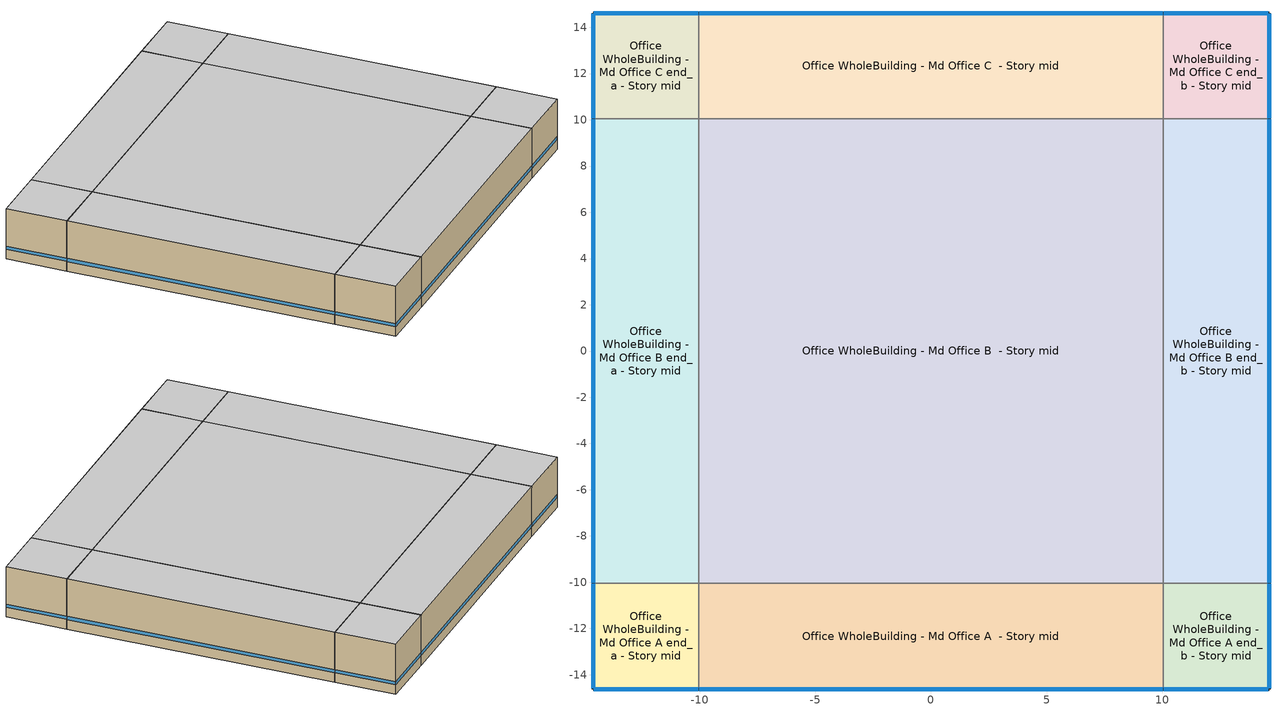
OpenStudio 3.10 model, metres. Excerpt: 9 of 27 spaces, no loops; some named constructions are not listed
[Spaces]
Office WholeBuilding - Md Office A end_a - Story mid
 floor adiabatic (Typical Interior Floor): -14.62,-14.62 -14.62,-10.05 -10.05,-10.05 -10.05,-14.62 z7.92
 wall outside (Office WholeBuilding - Md Office A end_a - Story mid Wall 1 c tbd): -14.62,-10.05 -14.62,-14.62 z7.92:11.89
 wall outside (Office WholeBuilding - Md Office A end_a - Story mid Wall 3 c tbd): -14.62,-14.62 -10.05,-14.62 z7.92:11.89
 wall to Office WholeBuilding - Md Office B end_a - Story mid: -10.05,-10.05 -14.62,-10.05 z7.92:11.89
 wall to Office WholeBuilding - Md Office A  - Story mid: -10.05,-14.62 -10.05,-10.05 z7.92:11.89
 window (Window U-0.5 SHGC 0.27): -14.62,-10.07 -14.62,-14.59 / -14.59,-14.62 -10.07,-14.62 z8.69:8.93
 ceiling adiabatic (Typical Interior Ceiling): -10.05,-14.62 -10.05,-10.05 -14.62,-10.05 -14.62,-14.62 z11.89
Office WholeBuilding - Md Office B end_a - Story mid
 floor adiabatic (Typical Interior Floor): -14.62,-10.05 -14.62,10.05 -10.05,10.05 -10.05,-10.05 z7.92
 wall outside (Office WholeBuilding - Md Office B end_a - Story mid Wall 2 c tbd): -14.62,10.05 -14.62,-10.05 z7.92:11.89
 wall to Office WholeBuilding - Md Office C end_a - Story mid: -10.05,10.05 -14.62,10.05 z7.92:11.89
 wall to Office WholeBuilding - Md Office B  - Story mid: -10.05,-10.05 -10.05,10.05 z7.92:11.89
 window (Window U-0.5 SHGC 0.27): -14.62,10.02 -14.62,-10.02 z8.69:8.93
 ceiling adiabatic (Typical Interior Ceiling): -10.05,-10.05 -10.05,10.05 -14.62,10.05 -14.62,-10.05 z11.89
Office WholeBuilding - Md Office C end_a - Story mid
 floor adiabatic (Typical Interior Floor): -14.62,10.05 -14.62,14.62 -10.05,14.62 -10.05,10.05 z7.92
 wall outside (Office WholeBuilding - Md Office C end_a - Story mid Wall 1 c tbd): -14.62,14.62 -14.62,10.05 z7.92:11.89
 wall outside (Office WholeBuilding - Md Office C end_a - Story mid Wall 2 c tbd): -10.05,14.62 -14.62,14.62 z7.92:11.89
 wall to Office WholeBuilding - Md Office C  - Story mid: -10.05,10.05 -10.05,14.62 z7.92:11.89
 window (Window U-0.5 SHGC 0.27): -14.62,14.59 -14.62,10.07 / -10.07,14.62 -14.59,14.62 z8.69:8.93
 ceiling adiabatic (Typical Interior Ceiling): -10.05,10.05 -10.05,14.62 -14.62,14.62 -14.62,10.05 z11.89
Office WholeBuilding - Md Office A  - Story mid
 floor adiabatic (Typical Interior Floor): -10.05,-14.62 -10.05,-10.05 10.05,-10.05 10.05,-14.62 z7.92
 wall outside (Office WholeBuilding - Md Office A  - Story mid Wall 3 c tbd): -10.05,-14.62 10.05,-14.62 z7.92:11.89
 wall to Office WholeBuilding - Md Office B  - Story mid: 10.05,-10.05 -10.05,-10.05 z7.92:11.89
 wall to Office WholeBuilding - Md Office A end_b - Story mid: 10.05,-14.62 10.05,-10.05 z7.92:11.89
 window (Window U-0.5 SHGC 0.27): -10.02,-14.62 10.02,-14.62 z8.69:8.93
 ceiling adiabatic (Typical Interior Ceiling): 10.05,-14.62 10.05,-10.05 -10.05,-10.05 -10.05,-14.62 z11.89
Office WholeBuilding - Md Office B  - Story mid
 floor adiabatic (Typical Interior Floor): -10.05,-10.05 -10.05,10.05 10.05,10.05 10.05,-10.05 z7.92
 wall to Office WholeBuilding - Md Office C  - Story mid: 10.05,10.05 -10.05,10.05 z7.92:11.89
 wall to Office WholeBuilding - Md Office B end_b - Story mid: 10.05,-10.05 10.05,10.05 z7.92:11.89
 ceiling adiabatic (Typical Interior Ceiling): 10.05,-10.05 10.05,10.05 -10.05,10.05 -10.05,-10.05 z11.89
Office WholeBuilding - Md Office C  - Story mid
 floor adiabatic (Typical Interior Floor): -10.05,10.05 -10.05,14.62 10.05,14.62 10.05,10.05 z7.92
 wall outside (Office WholeBuilding - Md Office C  - Story mid Wall 2 c tbd): 10.05,14.62 -10.05,14.62 z7.92:11.89
 wall to Office WholeBuilding - Md Office C end_b - Story mid: 10.05,10.05 10.05,14.62 z7.92:11.89
 window (Window U-0.5 SHGC 0.27): 10.02,14.62 -10.02,14.62 z8.69:8.93
 ceiling adiabatic (Typical Interior Ceiling): 10.05,10.05 10.05,14.62 -10.05,14.62 -10.05,10.05 z11.89
Office WholeBuilding - Md Office A end_b - Story mid
 floor adiabatic (Typical Interior Floor): 10.05,-14.62 10.05,-10.05 14.62,-10.05 14.62,-14.62 z7.92
 wall outside (Office WholeBuilding - Md Office A end_b - Story mid Wall 4 c tbd): 14.62,-14.62 14.62,-10.05 z7.92:11.89
 wall outside (Office WholeBuilding - Md Office A end_b - Story mid Wall 3 c tbd): 10.05,-14.62 14.62,-14.62 z7.92:11.89
 wall to Office WholeBuilding - Md Office B end_b - Story mid: 14.62,-10.05 10.05,-10.05 z7.92:11.89
 window (Window U-0.5 SHGC 0.27): 10.07,-14.62 14.59,-14.62 / 14.62,-14.59 14.62,-10.07 z8.69:8.93
 ceiling adiabatic (Typical Interior Ceiling): 14.62,-14.62 14.62,-10.05 10.05,-10.05 10.05,-14.62 z11.89
Office WholeBuilding - Md Office B end_b - Story mid
 floor adiabatic (Typical Interior Floor): 10.05,-10.05 10.05,10.05 14.62,10.05 14.62,-10.05 z7.92
 wall outside (Office WholeBuilding - Md Office B end_b - Story mid Wall 4 c tbd): 14.62,-10.05 14.62,10.05 z7.92:11.89
 wall to Office WholeBuilding - Md Office C end_b - Story mid: 14.62,10.05 10.05,10.05 z7.92:11.89
 window (Window U-0.5 SHGC 0.27): 14.62,-10.02 14.62,10.02 z8.69:8.93
 ceiling adiabatic (Typical Interior Ceiling): 14.62,-10.05 14.62,10.05 10.05,10.05 10.05,-10.05 z11.89
Office WholeBuilding - Md Office C end_b - Story mid
 floor adiabatic (Typical Interior Floor): 10.05,10.05 10.05,14.62 14.62,14.62 14.62,10.05 z7.92
 wall outside (Office WholeBuilding - Md Office C end_b - Story mid Wall 2 c tbd): 14.62,14.62 10.05,14.62 z7.92:11.89
 wall outside (Office WholeBuilding - Md Office C end_b - Story mid Wall 4 c tbd): 14.62,10.05 14.62,14.62 z7.92:11.89
 window (Window U-0.5 SHGC 0.27): 14.59,14.62 10.07,14.62 / 14.62,10.07 14.62,14.59 z8.69:8.93
 ceiling adiabatic (Typical Interior Ceiling): 14.62,10.05 14.62,14.62 10.05,14.62 10.05,10.05 z11.89
[Schedule:Day]
Schedule Day 13: 8, 30, 0, 9, 30, 0.00562733, 16, 30, 0, 17, 30, 0.00562733, 24, 0, 0
Schedule Day 14: 8, 0, 0, 8, 15, 0.00281367, 8, 30, 0.00562733, 8, 45, 0.008441, 9, 0, 0.0112547, 9, 15, 0.008441, 9, 30, 0.00562733, 9, 45, 0.00281367, 10, 0, 0, 10, 15, 0.00562733, 10, 30, 0.0112547, 10, 45, 0.016882, 11, 0, 0.0225093, 11, 15, 0.016882, 11, 30, 0.0112547, 11, 45, 0.00562733, 12, 0, 0, 12, 30, 0, 12, 45, 0.00562733, 13, 0, 0.0112547, 13, 15, 0.016882, 13, 30, 0.0225093, 13, 45, 0.016882, 14, 0, 0.0112547, 14, 15, 0.00562733, 14, 30, 0, 16, 0, 0, 16, 15, 0.00140683, 16, 30, 0.00281367, 16, 45, 0.0042205, 17, 0, 0.00562733, 17, 15, 0.0042205, 17, 30, 0.00281367, 17, 45, 0.00140683, 18, 0, 0, 18, 15, 0.00140683, 18, 30, 0.00281367, 18, 45, 0.0042205, 19, 0, 0.00562733, 19, 15, 0.0042205, 19, 30, 0.00281367, 19, 45, 0.00140683, 20, 0, 0, 24, 0, 0
Schedule Day 15; Schedule Day 17: 8, 30, 0, 9, 30, 1, 16, 30, 0, 17, 30, 1, 24, 0, 0
Schedule Day 16; Schedule Day 18: 8, 30, 0, 9, 30, 1, 10, 30, 0, 11, 30, 1, 13, 0, 0, 14, 0, 1, 16, 30, 0, 17, 30, 1, 18, 30, 0, 19, 30, 1, 24, 0, 0
